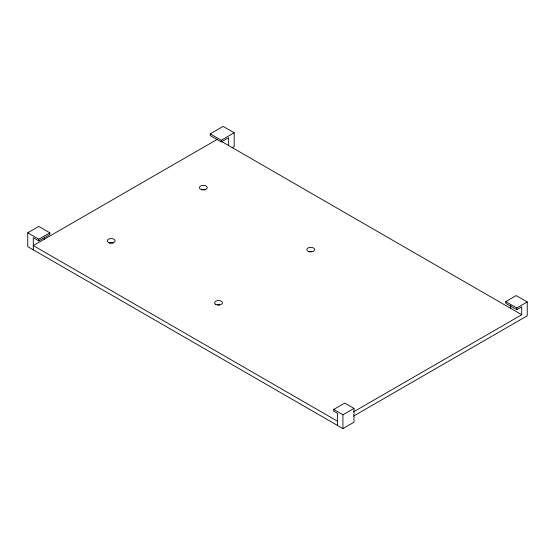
<?xml version="1.0" encoding="UTF-8"?>
<svg xmlns="http://www.w3.org/2000/svg" width="555" height="555" viewBox="0 0 555 555"><rect width="100%" height="100%" fill="white"/><g stroke="black" fill="none" stroke-linecap="round" stroke-linejoin="round"><path stroke-width="0.83" d="M337.405 425.414L337.405 413.288L333.715 411.158L333.715 409.451L344.773 403.069L353.993 408.39L353.993 422.223L342.934 428.606L27.75 246.642L27.75 232.809L38.808 226.419L49.867 232.809L49.867 234.508L38.808 240.891L33.279 237.7L33.279 249.833M228.653 145.549L228.653 137.668L221.285 141.927L210.227 135.545L210.227 133.838L223.124 126.394L234.182 132.777L234.182 146.61L232.115 147.81M27.75 232.809L38.808 239.191L49.867 232.809M217.595 139.159L33.279 245.574L337.405 421.162M210.227 133.838L221.285 140.228L234.182 132.777M353.715 411.741L521.721 314.747L521.721 306.873L516.816 309.704L505.758 303.321L505.758 301.615L516.192 295.593L527.25 301.975L527.25 315.809L353.701 416.007M505.758 301.615L516.816 307.997L527.25 301.975M333.715 409.451L342.934 414.772L353.993 408.39M221.285 141.289L521.721 314.747M516.816 307.997L516.816 309.704M510.662 305.208L510.662 308.358M342.934 414.772L342.934 428.606M221.285 140.228L221.285 141.927M44.338 237.616L44.338 239.191M38.808 239.191L38.808 240.891M109.238 243.111A3.913 2.255 0 0 1 113.144 243.111M308.76 251.894A3.913 2.255 0 0 1 311.73 251.665M201.396 189.907A3.913 2.255 0 0 1 205.308 189.907M217.546 304.875A3.913 2.255 0 0 1 219.565 304.875M201.396 189.56A3.913 2.255 0 0 0 207.258 187.604A3.913 2.255 0 0 0 201.396 185.648A3.913 2.255 0 0 0 201.396 189.56M308.76 251.547A3.913 2.255 0 0 0 314.623 249.59A3.913 2.255 0 0 0 308.76 247.634A3.913 2.255 0 0 0 308.76 251.547M215.791 304.397A3.913 2.255 0 0 0 222.333 303.384A3.913 2.255 0 0 0 217.546 300.616A3.913 2.255 0 0 0 215.791 304.397M109.238 242.764A3.913 2.255 0 0 0 115.1 240.815A3.913 2.255 0 0 0 109.238 238.858A3.913 2.255 0 0 0 109.238 242.764"/></g></svg>
